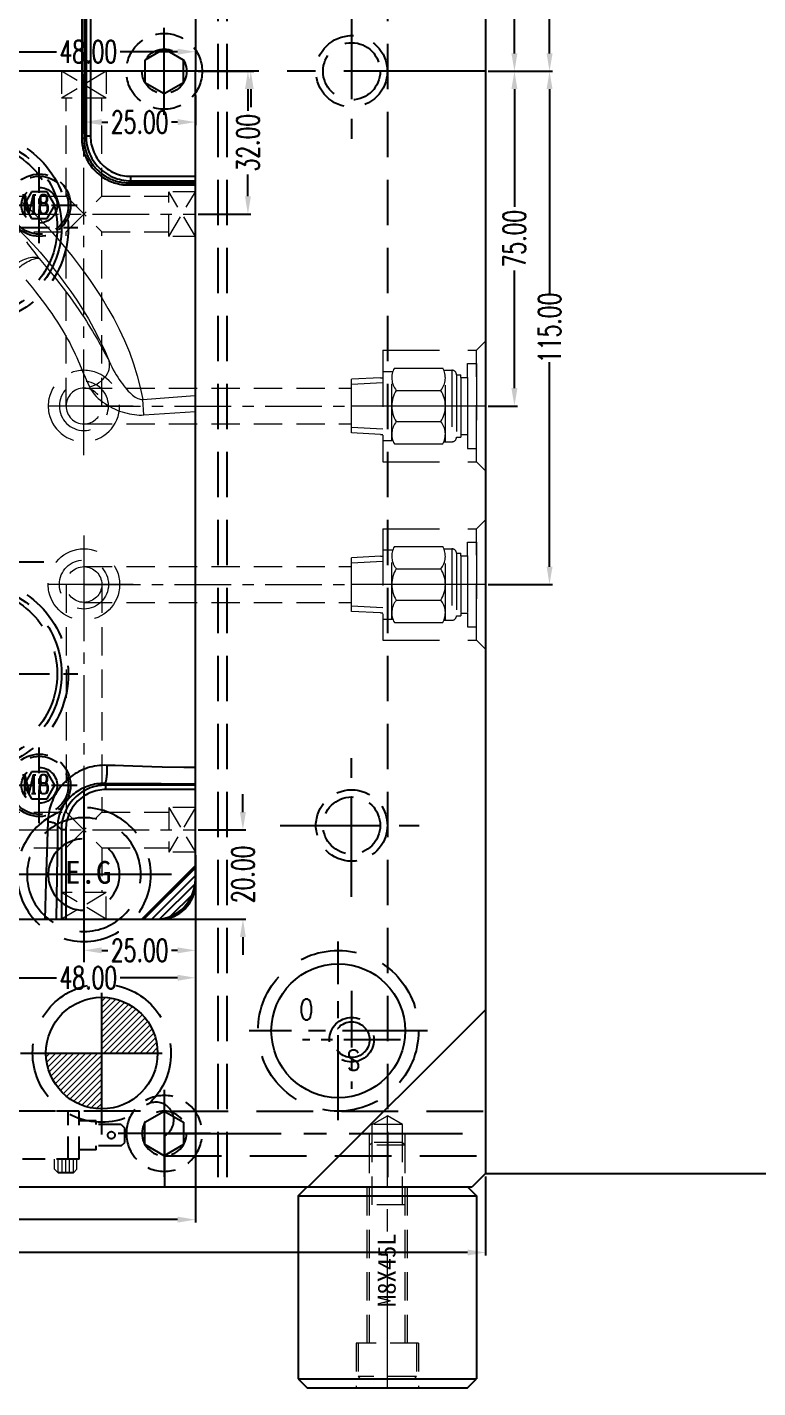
# Model space of a CAD drawing. Header units: inches. Extents: x 143011 to 144494, y -46023 to -44974.
# Drawn here: x 143832.9 to 143996.6, y -45571.4 to -45266.5 of the extents above; entities that cross this region are included whole.
import ezdxf

# ---------------------------------------------------------------- set-up
doc = ezdxf.new("R2010")
doc.units = ezdxf.units.IN
doc.header["$LTSCALE"] = 2
doc.header["$MEASUREMENT"] = 0
doc.header["$PDMODE"] = 3
doc.header["$PDSIZE"] = 0.3125
for name, pattern in [('ACAD_ISO02W100', [15, 12, -3]), ('CENTER', [50.8, 31.75, -6.35, 6.35, -6.35]), ('CENTER2', [1.125, 0.75, -0.125, 0.125, -0.125]), ('HIDDEN', [9.525, 6.35, -3.175]), ('HIDDEN2', [4.7625, 3.175, -1.5875])]:
    doc.linetypes.add(name, pattern=pattern)
doc.layers.get('0').update_dxf_attribs({"linetype": 'CONTINUOUS'})
doc.layers.get('Defpoints').update_dxf_attribs({"linetype": 'CONTINUOUS'})
for name, color, linetype in [('5', 5, 'CONTINUOUS'), ('CAV-COR', 1, 'CONTINUOUS'), ('cen', 1, 'CENTER'), ('DEFAULT_1', 7, 'CENTER'), ('GE', 214, 'CONTINUOUS'), ('hidden', 4, 'HIDDEN'), ('Layer9', 73, 'CONTINUOUS'), ('m', 144, 'HIDDEN2'), ('SCREW', 52, 'HIDDEN'), ('SP', 3, 'CONTINUOUS'), ('WT', 4, 'CONTINUOUS'), ('文字', 1, 'CONTINUOUS')]:
    doc.layers.add(name, color=color, linetype=linetype)
for name, color, linetype, lineweight in [('dim', 3, 'CONTINUOUS', 15), ('HA', 4, 'CONTINUOUS', 15), ('MBOM-ASSIS-LAYER', 71, 'CONTINUOUS', 9), ('PRODUCT', 1, 'CONTINUOUS', 15), ('WR', 122, 'HIDDEN', 18), ('枕位', 75, 'CONTINUOUS', 15), ('螺絲', 42, 'ACAD_ISO02W100', 15)]:
    doc.layers.add(name, color=color, linetype=linetype, lineweight=lineweight)
doc.styles.add('ROMANC', font='romanc', dxfattribs={"width": 0.6, "height": 1})
doc.styles.add('ROMANS', font='ROMANS.shx', dxfattribs={"height": 5, "bigfont": 'chineset.shx'})
doc.styles.get("Standard").update_dxf_attribs({"font": 'txt.shx', "width": 0.67})
doc.styles.add('style1', font='mingliu.ttc', dxfattribs={"width": 0.75})
doc.dimstyles.new('2.00', dxfattribs={"dimtxt": 5, "dimasz": 4, "dimexe": 0.666, "dimexo": 0.626, "dimgap": 1, "dimtad": 0, "dimzin": 0, "dimdsep": 46, "dimtxsty": 'Standard', "dimcen": 0.09, "dimclrd": 3, "dimclre": 3, "dimclrt": 7, "dimazin": 0, "dimtfac": 1, "dimtofl": 0, "dimtmove": 0, "dimatfit": 0, "dimfxl": 0, "dimtolj": 1, "dimtzin": 0, "dimarcsym": 0})

# ---------------------------------------------------------------- blocks, each defined once
blk = doc.blocks.new('*D34399')
at = {"layer": 'Defpoints', "color": 0}
for p in [(143635.58, -45523.42), (143935.58, -45523.42), (143635.58, -45541.1)]:
    blk.add_point(p, dxfattribs=at)
at = {"layer": 'dim', "color": 3, "linetype": 'ByBlock', "lineweight": -2}
for p, q in [((143635.58, -45524.04), (143635.58, -45541.77)), ((143935.58, -45524.04), (143935.58, -45541.77)), ((143639.58, -45541.1), (143777.32, -45541.1)), ((143931.58, -45541.1), (143793.83, -45541.1))]:
    blk.add_line(p, q, dxfattribs=at)
at = {"layer": 'dim', "color": 3, "linetype": 'ByBlock'}
for points in [[(143639.58, -45540.44), (143639.58, -45541.77), (143635.58, -45541.1)], [(143931.58, -45541.77), (143931.58, -45540.44), (143935.58, -45541.1)]]:
    blk.add_solid(points, dxfattribs=at)
at = {"layer": 'dim', "color": 7, "linetype": 'ByBlock', "insert": (143785.58, -45541.1), "char_height": 5, "attachment_point": 5}
blk.add_mtext('\\A1;300.00', dxfattribs=at)
blk = doc.blocks.new('10')
at = {"layer": 'cen', "ltscale": 0.6}
for p, q in [((0, 9.76), (0, -9.76)), ((-10.35, 0), (10.35, 0))]:
    blk.add_line(p, q, dxfattribs=at)
at = {"layer": 'm'}
blk.add_lwpolyline([(0, 5), (-4.33, 2.5), (-4.33, -2.5), (0, -5), (4.33, -2.5), (4.33, 2.5)], close=True, dxfattribs=at)
for radius in [8.5, 5]:
    blk.add_circle((0, 0), radius, dxfattribs=at)
blk = doc.blocks.new('*D34460')
at = {"layer": 'Defpoints', "color": 0}
for p in [(143870.58, -45452.13), (143700.58, -45457.42), (143870.58, -45533.74)]:
    blk.add_point(p, dxfattribs=at)
at = {"layer": 'dim', "color": 3, "linetype": 'ByBlock', "lineweight": -2}
for p, q in [((143870.58, -45452.76), (143870.58, -45534.4)), ((143700.58, -45458.04), (143700.58, -45534.4)), ((143704.58, -45533.74), (143777.6, -45533.74)), ((143866.58, -45533.74), (143793.56, -45533.74))]:
    blk.add_line(p, q, dxfattribs=at)
at = {"layer": 'dim', "color": 3, "linetype": 'ByBlock'}
for points in [[(143704.58, -45533.07), (143704.58, -45534.4), (143700.58, -45533.74)], [(143866.58, -45534.4), (143866.58, -45533.07), (143870.58, -45533.74)]]:
    blk.add_solid(points, dxfattribs=at)
at = {"layer": 'dim', "color": 7, "linetype": 'ByBlock', "insert": (143785.58, -45533.74), "char_height": 5, "attachment_point": 5}
blk.add_mtext('\\A1;170.00', dxfattribs=at)
blk = doc.blocks.new('EG-16')
at = {"linetype": 'CENTER'}
for p, q in [((0, -19.62), (0, 19.62)), ((19.62, 0), (-19.62, 0))]:
    blk.add_line(p, q, dxfattribs=at)
at = {"linetype": 'HIDDEN'}
for radius in [15, 12.75, 8]:
    blk.add_circle((0, 0), radius, dxfattribs=at)
blk = doc.blocks.new('20090521.154736')
at = {"layer": 'GE', "extrusion": (0, 0, -1), "zscale": -1, "rotation": 180}
blk.add_blockref('EG-16', (0, 0), dxfattribs=at)
at = {"layer": '文字', "insert": (-4.24, 3.05), "char_height": 5.1, "width": 28.2246, "attachment_point": 1, "style": 'ROMANS'}
blk.add_mtext('{\\f標楷體|b0|i0|c136|p65;E.G}', dxfattribs=at)
blk = doc.blocks.new('20160804.135220')
at = {"layer": 'SCREW', "linetype": 'CENTER2', "ltscale": 5}
for p, q in [((0, -8.5), (0, 8.5)), ((-8.5, 0), (8.5, 0))]:
    blk.add_line(p, q, dxfattribs=at)
at = {"layer": 'SCREW'}
blk.add_lwpolyline([(-1.73, 3), (-3.46, 0), (-1.73, -3), (1.73, -3), (3.46, 0), (1.73, 3)], close=True, dxfattribs=at)
at = {"layer": 'SCREW', "ltscale": 0.5}
for radius in [7, 6.5, 4]:
    blk.add_circle((0, 0), radius, dxfattribs=at)
at = {"layer": 'dim', "style": 'ROMANC', "width": 0.8}
blk.add_text('M8', height=4.186, dxfattribs=at).set_placement((-4.07, -1.86))
blk = doc.blocks.new('20130215.190426')
at = {"layer": 'SP'}
for p, q in [((-20, -2), (-18, 0)), ((-18, 0), (18, 0)), ((18, 0), (20, -2)), ((-20, -2), (20, -2)), ((-20, -2), (-20, -43)), ((20, -2), (20, -43)), ((-20, -43), (20, -43)), ((-20, -43), (-18, -45)), ((-18, -45), (18, -45)), ((18, -45), (20, -43))]:
    blk.add_line(p, q, dxfattribs=at)
at = {"layer": '螺絲', "linetype": 'HIDDEN', "ltscale": 0.5}
for p, q in [((-3.37, 14), (0, 15.95)), ((3.38, 14), (0, 15.95)), ((-3.37, 10), (-3.37, 14)), ((3.38, 14), (-3.37, 14)), ((3.38, 10), (3.38, 14)), ((4, 12), (-4, 12)), ((-4, 9.38), (-4, 12)), ((-3.37, 10), (-4, 9.38)), ((-4, -35), (-4, 9.38)), ((4, 9.38), (-4, 9.38)), ((-3.37, -4), (-3.37, 10)), ((3.38, 10), (-3.37, 10)), ((3.38, -4), (3.38, 10)), ((3.38, 10), (4, 9.38)), ((4, 9.38), (4, 12)), ((4, -35), (4, 9.38)), ((-4.5, -35), (-4.5, 0)), ((4.5, -35), (4.5, 0)), ((4, -4), (-4, -4)), ((-7, -35), (-7, -45)), ((7, -35), (-7, -35)), ((-6.5, -35), (-6.5, -42.5)), ((6.5, -35), (6.5, -42.5)), ((7, -35), (7, -45)), ((6.5, -42.5), (-6.5, -42.5)), ((-6.5, -42.5), (-6, -43)), ((6.5, -42.5), (6, -43)), ((6, -43), (-6, -43))]:
    blk.add_line(p, q, dxfattribs=at)
at = {"layer": '螺絲', "linetype": 'CENTER2', "ltscale": 20}
blk.add_line((0, -45), (0, 16), dxfattribs=at)
at = {"layer": '文字', "style": 'style1'}
blk.add_text('M8X45L', height=4.035, rotation=90, dxfattribs=at).set_placement((1.87, -26.88))
blk = doc.blocks.new('20160804.141653')
at = {"color": 1, "linetype": 'HIDDEN', "ltscale": 0.4}
for p, q in [((33, 17), (5, 17)), ((5, 6.2), (5, 17)), ((7.5, 6.2), (7.5, 17)), ((30.5, 6.2), (30.5, 17)), ((33, 6.2), (33, 17)), ((8, 9.7), (8, 14)), ((10.7, 14), (8, 14)), ((10.7, 9.7), (10.7, 14)), ((36.8, 14.85), (33, 14.85)), ((36.8, 14), (36.8, 14.85)), ((42.4, 14), (36.8, 14)), ((42.4, 14), (43.2, 13.2)), ((43.2, 10), (43.2, 13.2)), ((10.7, 9.7), (8, 9.7)), ((36.8, 8.35), (36.8, 9.2)), ((42.4, 9.2), (36.8, 9.2)), ((42.4, 9.2), (43.2, 10)), ((33, 6.2), (5, 6.2)), ((36.8, 8.35), (33, 8.35))]:
    blk.add_line(p, q, dxfattribs=at)
at = {"color": 60, "linetype": 'HIDDEN'}
for p, q in [((46.73, 17), (5, 17)), ((53.66, 17), (124.06, 17)), ((0, 0), (0, 11.54)), ((52.2, 0), (52.2, 11.54)), ((52.2, 7), (124.06, 7)), ((0, 0), (52.2, 0))]:
    blk.add_line(p, q, dxfattribs=at)
at = {"color": 60, "linetype": 'CENTER', "ltscale": 0.4}
blk.add_line((52.84, 12), (124.06, 12), dxfattribs=at)
at = {"color": 2, "linetype": 'Continuous'}
for p, q in [((9.7, 3.2), (6.3, 3.2)), ((31.7, 3.2), (28.3, 3.2))]:
    blk.add_line(p, q, dxfattribs=at)
at = {"color": 1, "linetype": 'HIDDEN', "ltscale": 0.4}
blk.add_circle((40.2, 11.6), 0.8, dxfattribs=at)
at = {"color": 60, "linetype": 'HIDDEN'}
for centre, start, end in [((2, 15), 30, 240), ((50.2, 15), 300, 150)]:
    blk.add_arc(centre, 4, start, end, dxfattribs=at)
at = {"layer": 'MBOM-ASSIS-LAYER', "color": 2, "linetype": 'Continuous'}
for p, q in [((5.5, 4), (5.5, 6.2)), ((6.3, 3.2), (6.3, 6.2)), ((7.11, 3.2), (7.11, 6.2)), ((8, 3.2), (8, 6.2)), ((8.82, 3.2), (8.82, 6.2)), ((9.7, 3.2), (9.7, 6.2)), ((10.5, 4), (10.5, 6.2)), ((27.5, 4), (27.5, 6.2)), ((28.3, 3.2), (28.3, 6.2)), ((29.22, 3.2), (29.22, 6.2)), ((30, 3.2), (30, 6.2)), ((30.81, 3.2), (30.81, 6.2)), ((31.7, 3.2), (31.7, 6.2)), ((32.5, 4), (32.5, 6.2)), ((5.5, 4), (6.3, 3.2)), ((10.5, 4), (9.7, 3.2)), ((27.5, 4), (28.3, 3.2)), ((32.5, 4), (31.7, 3.2))]:
    blk.add_line(p, q, dxfattribs=at)
at = {"layer": 'SP', "color": 2, "linetype": 'HIDDEN'}
blk.add_circle((9.35, 12), 4, dxfattribs=at)
blk = doc.blocks.new('20151030.171830')
at = {"color": 8, "linetype": 'HIDDEN'}
blk.add_circle((0, 0), 21.5, dxfattribs=at)
at = {"layer": 'SP', "linetype": 'CENTER', "ltscale": 0.25}
for p, q in [((0, -24), (0, 24)), ((-24, 0), (24, 0))]:
    blk.add_line(p, q, dxfattribs=at)
at = {"layer": 'SP', "linetype": 'HIDDEN'}
for radius in [20, 19]:
    blk.add_circle((0, 0), radius, dxfattribs=at)
at = {"layer": 'dim', "insert": (-5.29, -6.05), "char_height": 4.063, "attachment_point": 5}
blk.add_mtext('Ø40', dxfattribs=at)
at = {"layer": 'SP'}
for s, p in [('S', (-6.08, 3.36)), ('P', (4.33, -7.12))]:
    blk.add_text(s, height=4.58, dxfattribs=at).set_placement(p)
blk = doc.blocks.new('*D37740')
at = {"layer": 'Defpoints', "color": 0}
for p in [(143935.58, -45276.42), (143935.58, -45351.42), (143942.06, -45351.42)]:
    blk.add_point(p, dxfattribs=at)
at = {"layer": 'dim', "color": 3, "linetype": 'ByBlock', "lineweight": -2}
for p, q in [((143936.2, -45276.42), (143942.73, -45276.42)), ((143942.06, -45280.42), (143942.06, -45306.78)), ((143942.06, -45347.42), (143942.06, -45321.06)), ((143936.2, -45351.42), (143942.73, -45351.42))]:
    blk.add_line(p, q, dxfattribs=at)
at = {"layer": 'dim', "color": 3, "linetype": 'ByBlock'}
for points in [[(143942.73, -45280.42), (143941.39, -45280.42), (143942.06, -45276.42)], [(143941.39, -45347.42), (143942.73, -45347.42), (143942.06, -45351.42)]]:
    blk.add_solid(points, dxfattribs=at)
at = {"layer": 'dim', "color": 7, "linetype": 'ByBlock', "insert": (143942.06, -45313.92), "char_height": 5, "attachment_point": 5, "rotation": 90}
blk.add_mtext('\\A1;75.00', dxfattribs=at)
blk = doc.blocks.new('*D37741')
at = {"layer": 'Defpoints', "color": 0}
for p in [(143935.58, -45276.42), (143935.58, -45391.42), (143949.93, -45391.42)]:
    blk.add_point(p, dxfattribs=at)
at = {"layer": 'dim', "color": 3, "linetype": 'ByBlock', "lineweight": -2}
for p, q in [((143936.2, -45276.42), (143950.6, -45276.42)), ((143949.93, -45280.42), (143949.93, -45326.22)), ((143949.93, -45387.42), (143949.93, -45341.62)), ((143936.2, -45391.42), (143950.6, -45391.42))]:
    blk.add_line(p, q, dxfattribs=at)
at = {"layer": 'dim', "color": 3, "linetype": 'ByBlock'}
for points in [[(143950.6, -45280.42), (143949.27, -45280.42), (143949.93, -45276.42)], [(143949.27, -45387.42), (143950.6, -45387.42), (143949.93, -45391.42)]]:
    blk.add_solid(points, dxfattribs=at)
at = {"layer": 'dim', "color": 7, "linetype": 'ByBlock', "insert": (143949.93, -45333.92), "char_height": 5, "attachment_point": 5, "rotation": 90}
blk.add_mtext('\\A1;115.00', dxfattribs=at)
blk = doc.blocks.new('*D37742')
at = {"layer": 'Defpoints', "color": 0}
for p in [(143935.58, -45201.42), (143942.06, -45201.42), (143935.58, -45276.42)]:
    blk.add_point(p, dxfattribs=at)
at = {"layer": 'dim', "color": 3, "linetype": 'ByBlock', "lineweight": -2}
for p, q in [((143936.2, -45201.42), (143942.73, -45201.42)), ((143942.06, -45205.42), (143942.06, -45231.78)), ((143942.06, -45272.42), (143942.06, -45246.06)), ((143936.2, -45276.42), (143942.73, -45276.42))]:
    blk.add_line(p, q, dxfattribs=at)
at = {"layer": 'dim', "color": 3, "linetype": 'ByBlock'}
for points in [[(143942.73, -45205.42), (143941.39, -45205.42), (143942.06, -45201.42)], [(143941.39, -45272.42), (143942.73, -45272.42), (143942.06, -45276.42)]]:
    blk.add_solid(points, dxfattribs=at)
at = {"layer": 'dim', "color": 7, "linetype": 'ByBlock', "insert": (143942.06, -45238.92), "char_height": 5, "attachment_point": 5, "rotation": 90}
blk.add_mtext('\\A1;75.00', dxfattribs=at)
blk = doc.blocks.new('*D37743')
at = {"layer": 'Defpoints', "color": 0}
for p in [(143935.58, -45161.42), (143949.93, -45161.42), (143935.58, -45276.42)]:
    blk.add_point(p, dxfattribs=at)
at = {"layer": 'dim', "color": 3, "linetype": 'ByBlock', "lineweight": -2}
for p, q in [((143936.2, -45161.42), (143950.6, -45161.42)), ((143949.93, -45165.42), (143949.93, -45211.22)), ((143949.93, -45272.42), (143949.93, -45226.62)), ((143936.2, -45276.42), (143950.6, -45276.42))]:
    blk.add_line(p, q, dxfattribs=at)
at = {"layer": 'dim', "color": 3, "linetype": 'ByBlock'}
for points in [[(143950.6, -45165.42), (143949.27, -45165.42), (143949.93, -45161.42)], [(143949.27, -45272.42), (143950.6, -45272.42), (143949.93, -45276.42)]]:
    blk.add_solid(points, dxfattribs=at)
at = {"layer": 'dim', "color": 7, "linetype": 'ByBlock', "insert": (143949.93, -45218.92), "char_height": 5, "attachment_point": 5, "rotation": 90}
blk.add_mtext('\\A1;115.00', dxfattribs=at)
blk = doc.blocks.new('*D37775')
at = {"layer": 'Defpoints', "color": 0}
for p in [(143870.58, -45261.42), (143882.97, -45261.42), (143870.58, -45276.42)]:
    blk.add_point(p, dxfattribs=at)
at = {"layer": 'dim', "color": 3, "linetype": 'ByBlock', "lineweight": -2}
for p, q in [((143882.97, -45257.42), (143882.97, -45253.42)), ((143871.2, -45261.42), (143883.63, -45261.42)), ((143871.2, -45276.42), (143883.63, -45276.42)), ((143882.97, -45280.42), (143882.97, -45284.42))]:
    blk.add_line(p, q, dxfattribs=at)
at = {"layer": 'dim', "color": 3, "linetype": 'ByBlock'}
for points in [[(143882.3, -45257.42), (143883.63, -45257.42), (143882.97, -45261.42)], [(143883.63, -45280.42), (143882.3, -45280.42), (143882.97, -45276.42)]]:
    blk.add_solid(points, dxfattribs=at)
at = {"layer": 'dim', "color": 7, "linetype": 'ByBlock', "insert": (143882.97, -45246.84), "char_height": 5, "attachment_point": 5, "rotation": 90}
blk.add_mtext('\\A1;15.00', dxfattribs=at)
blk = doc.blocks.new('*D37776')
at = {"layer": 'Defpoints', "color": 0}
for p in [(143870.58, -45271.6), (143822.58, -45272.03), (143822.58, -45272.43)]:
    blk.add_point(p, dxfattribs=at)
at = {"layer": 'dim', "color": 3, "linetype": 'ByBlock', "lineweight": -2}
for p, q in [((143822.58, -45271.81), (143822.58, -45271.36)), ((143826.58, -45272.03), (143839.43, -45272.03)), ((143866.58, -45272.03), (143853.72, -45272.03)), ((143870.58, -45272.22), (143870.58, -45272.69))]:
    blk.add_line(p, q, dxfattribs=at)
at = {"layer": 'dim', "color": 3, "linetype": 'ByBlock'}
for points in [[(143826.58, -45271.36), (143826.58, -45272.69), (143822.58, -45272.03)], [(143866.58, -45272.69), (143866.58, -45271.36), (143870.58, -45272.03)]]:
    blk.add_solid(points, dxfattribs=at)
at = {"layer": 'dim', "color": 7, "linetype": 'ByBlock', "insert": (143846.58, -45272.03), "char_height": 5, "attachment_point": 5}
blk.add_mtext('\\A1;48.00', dxfattribs=at)
blk = doc.blocks.new('*D37783')
at = {"layer": 'Defpoints', "color": 0}
for p in [(143870.58, -45446.42), (143881.21, -45446.42), (143858.58, -45466.42)]:
    blk.add_point(p, dxfattribs=at)
at = {"layer": 'dim', "color": 3, "linetype": 'ByBlock', "lineweight": -2}
for p, q in [((143881.21, -45442.42), (143881.21, -45438.42)), ((143871.2, -45446.42), (143881.87, -45446.42)), ((143859.2, -45466.42), (143881.87, -45466.42)), ((143881.21, -45470.42), (143881.21, -45474.42))]:
    blk.add_line(p, q, dxfattribs=at)
at = {"layer": 'dim', "color": 3, "linetype": 'ByBlock'}
for points in [[(143880.54, -45442.42), (143881.87, -45442.42), (143881.21, -45446.42)], [(143881.87, -45470.42), (143880.54, -45470.42), (143881.21, -45466.42)]]:
    blk.add_solid(points, dxfattribs=at)
at = {"layer": 'dim', "color": 7, "linetype": 'ByBlock', "insert": (143881.21, -45456.37), "char_height": 5, "attachment_point": 5, "rotation": 90}
blk.add_mtext('\\A1;20.00', dxfattribs=at)
blk = doc.blocks.new('*D37784')
at = {"layer": 'Defpoints', "color": 0}
for p in [(143870.58, -45451.42), (143845.58, -45466.42), (143845.58, -45473.4)]:
    blk.add_point(p, dxfattribs=at)
at = {"layer": 'dim', "color": 3, "linetype": 'ByBlock', "lineweight": -2}
for p, q in [((143870.58, -45452.04), (143870.58, -45474.07)), ((143845.58, -45467.04), (143845.58, -45474.07)), ((143849.58, -45473.4), (143850.93, -45473.4)), ((143866.58, -45473.4), (143865.22, -45473.4))]:
    blk.add_line(p, q, dxfattribs=at)
at = {"layer": 'dim', "color": 3, "linetype": 'ByBlock'}
for points in [[(143849.58, -45472.73), (143849.58, -45474.07), (143845.58, -45473.4)], [(143866.58, -45474.07), (143866.58, -45472.73), (143870.58, -45473.4)]]:
    blk.add_solid(points, dxfattribs=at)
at = {"layer": 'dim', "color": 7, "linetype": 'ByBlock', "insert": (143858.08, -45473.4), "char_height": 5, "attachment_point": 5}
blk.add_mtext('\\A1;25.00', dxfattribs=at)
blk = doc.blocks.new('*D37785')
at = {"layer": 'Defpoints', "color": 0}
for p in [(143870.58, -45276.42), (143870.58, -45308.42), (143882.33, -45308.42)]:
    blk.add_point(p, dxfattribs=at)
at = {"layer": 'dim', "color": 3, "linetype": 'ByBlock', "lineweight": -2}
for p, q in [((143871.2, -45276.42), (143883, -45276.42)), ((143882.33, -45280.42), (143882.33, -45285.28)), ((143882.33, -45304.42), (143882.33, -45299.56)), ((143871.2, -45308.42), (143883, -45308.42))]:
    blk.add_line(p, q, dxfattribs=at)
at = {"layer": 'dim', "color": 3, "linetype": 'ByBlock'}
for points in [[(143883, -45280.42), (143881.67, -45280.42), (143882.33, -45276.42)], [(143881.67, -45304.42), (143883, -45304.42), (143882.33, -45308.42)]]:
    blk.add_solid(points, dxfattribs=at)
at = {"layer": 'dim', "color": 7, "linetype": 'ByBlock', "insert": (143882.33, -45292.42), "char_height": 5, "attachment_point": 5, "rotation": 90}
blk.add_mtext('\\A1;32.00', dxfattribs=at)
blk = doc.blocks.new('*D37786')
at = {"layer": 'Defpoints', "color": 0}
for p in [(143845.58, -45276.42), (143870.58, -45281.24), (143845.58, -45287.8)]:
    blk.add_point(p, dxfattribs=at)
at = {"layer": 'dim', "color": 3, "linetype": 'ByBlock', "lineweight": -2}
for p, q in [((143845.58, -45277.04), (143845.58, -45288.47)), ((143870.58, -45281.87), (143870.58, -45288.47)), ((143849.58, -45287.8), (143850.93, -45287.8)), ((143866.58, -45287.8), (143865.22, -45287.8))]:
    blk.add_line(p, q, dxfattribs=at)
at = {"layer": 'dim', "color": 3, "linetype": 'ByBlock'}
for points in [[(143849.58, -45287.13), (143849.58, -45288.47), (143845.58, -45287.8)], [(143866.58, -45288.47), (143866.58, -45287.13), (143870.58, -45287.8)]]:
    blk.add_solid(points, dxfattribs=at)
at = {"layer": 'dim', "color": 7, "linetype": 'ByBlock', "insert": (143858.08, -45287.8), "char_height": 5, "attachment_point": 5}
blk.add_mtext('\\A1;25.00', dxfattribs=at)
blk = doc.blocks.new('*D37792')
at = {"layer": 'Defpoints', "color": 0}
for p in [(143870.58, -45454.42), (143822.58, -45466.42), (143822.58, -45479.54)]:
    blk.add_point(p, dxfattribs=at)
at = {"layer": 'dim', "color": 3, "linetype": 'ByBlock', "lineweight": -2}
for p, q in [((143870.58, -45455.04), (143870.58, -45480.21)), ((143822.58, -45467.04), (143822.58, -45480.21)), ((143826.58, -45479.54), (143839.43, -45479.54)), ((143866.58, -45479.54), (143853.72, -45479.54))]:
    blk.add_line(p, q, dxfattribs=at)
at = {"layer": 'dim', "color": 3, "linetype": 'ByBlock'}
for points in [[(143826.58, -45478.87), (143826.58, -45480.21), (143822.58, -45479.54)], [(143866.58, -45480.21), (143866.58, -45478.87), (143870.58, -45479.54)]]:
    blk.add_solid(points, dxfattribs=at)
at = {"layer": 'dim', "color": 7, "linetype": 'ByBlock', "insert": (143846.58, -45479.54), "char_height": 5, "attachment_point": 5}
blk.add_mtext('\\A1;48.00', dxfattribs=at)
blk = doc.blocks.new('20160525.184840')
at = {"layer": 'WR', "linetype": 'CENTER', "ltscale": 0.3}
for p, q in [((0, -11), (0, 11)), ((11, 0), (-11, 0))]:
    blk.add_line(p, q, dxfattribs=at)
at = {"layer": 'WR', "linetype": 'HIDDEN', "ltscale": 0.8}
for radius in [8, 5.5, 4]:
    blk.add_circle((0, 0), radius, dxfattribs=at)
blk = doc.blocks.new('20150129.111502')
at = {"layer": '5', "color": 122, "linetype": 'HIDDEN', "lineweight": 0}
for p, q in [((0, 14.5), (0, -14.5)), ((2, 12.5), (0, 14.5)), ((2, 12.5), (2, -12.5)), ((23, 12.5), (2, 12.5)), ((23, -12.5), (23, 12.5)), ((2, -9.5), (2, 9.5)), ((4.01, 9.5), (2, 9.5)), ((4.01, 6.4), (4.01, 9.5)), ((4.01, -6.4), (4.01, 6.4)), ((5.51, 6.4), (4.01, 6.4)), ((5.51, 6.4), (5.51, 7)), ((6.51, 7), (5.51, 7)), ((5.51, 6.4), (5.51, 7)), ((5.51, -6.4), (5.51, 6.4)), ((6.51, -7), (6.51, 7)), ((7.51, -8), (7.51, 8)), ((9.33, 8), (7.51, 8)), ((9, 8), (9, -8)), ((20.43, 8.5), (9.57, 8.5)), ((23, 7.75), (20.77, 7.75)), ((21, 7.75), (21, -7.75)), ((23.56, 6.35), (23, 6.35)), ((23.56, 6.35), (30, 6.01)), ((20.01, 3.5), (9.99, 3.5)), ((23, 5.19), (30, 4.82)), ((30, 6.01), (30, -6.01)), ((20.01, -3.5), (9.99, -3.5)), ((23, -5.19), (30, -4.82)), ((23.56, -6.35), (30, -6.01)), ((5.51, -6.4), (4.01, -6.4)), ((4.01, -6.4), (4.01, -9.5)), ((5.51, -6.4), (5.51, -7)), ((5.51, -6.4), (5.51, -7)), ((6.51, -7), (5.51, -7)), ((9.33, -8), (7.51, -8)), ((20.43, -8.5), (9.57, -8.5)), ((23, -7.75), (20.77, -7.75)), ((23.56, -6.35), (23, -6.35)), ((4.01, -9.5), (2, -9.5)), ((2, -12.5), (0, -14.5)), ((23, -12.5), (2, -12.5))]:
    blk.add_line(p, q, dxfattribs=at)
at = {"layer": '5', "color": 122, "linetype": 'CENTER', "lineweight": 0, "ltscale": 0.5}
blk.add_line((0, 0), (30, 0), dxfattribs=at)
at = {"layer": '5', "color": 122, "linetype": 'HIDDEN', "lineweight": 0}
for centre, radius, start, end in [((7.51, 7), 1, 90, 180), ((13.47, 6.32), 4.47, 150.752, 219.0183), ((16.53, 6.32), 4.47, 320.9817, 29.248), ((15.66, 0), 6.66, 148.3016, 211.6984), ((14.34, 0), 6.66, 328.3016, 31.6984), ((13.47, -6.32), 4.47, 140.9817, 209.248), ((16.53, -6.32), 4.47, 330.752, 39.0183), ((7.51, -7), 1, 180, 270)]:
    blk.add_arc(centre, radius, start, end, dxfattribs=at)

msp = doc.modelspace()

# ---------------------------------------------------------------- hatches: boundary and pattern name
at = {"layer": 'CAV-COR'}
h = msp.add_hatch(dxfattribs=at)
h.set_pattern_fill('ANSI31', color=256, scale=10, angle=360, style=0)
h.set_pattern_definition([(45, (80951.845, -41833.0865), (-0.883883476, 0.883883476), [])])
h.paths.add_polyline_path([(143870.577, -45457.419, -0.4142136), (143861.577, -45466.419), (143858.577, -45466.419), (143870.577, -45454.419)])
at = {"layer": 'HA'}
h = msp.add_hatch(dxfattribs=at)
h.set_pattern_fill('ANSI31', color=256, scale=0.3, style=0)
h.set_pattern_definition([(45, (144063.3183, -44928.8922), (-0.6735192, 0.6735192), [])])
h.paths.add_polyline_path([(143721.577, -45496.419), (143709.077, -45496.419, 0.4142136), (143721.577, -45508.919)])
h.paths.add_polyline_path([(143721.577, -45483.919), (143721.577, -45496.419), (143734.077, -45496.419, 0.4142136)])
h.paths.add_polyline_path([(143849.577, -45496.419), (143837.077, -45496.419, 0.4142136), (143849.577, -45508.919)])
h.paths.add_polyline_path([(143849.577, -45483.919), (143849.577, -45496.419), (143862.077, -45496.419, 0.4142136)])

# ---------------------------------------------------------------- linework, layer by layer
at = {"color": 8, "linetype": 'HIDDEN', "ltscale": 0.8}
for p, q in [((143875.577, -45026.419), (143875.577, -45526.419)), ((143877.577, -45026.419), (143877.577, -45526.419)), ((143913.577, -45026.419), (143913.577, -45526.419))]:
    msp.add_line(p, q, dxfattribs=at)
for p, q in [((143935.577, -45029.419), (143935.577, -45523.419)), ((143935.577, -45486.703), (143895.861, -45526.419)), ((143935.577, -45523.419), (143932.577, -45526.419)), ((143638.577, -45526.419), (143932.577, -45526.419))]:
    msp.add_line(p, q)
at = {"color": 8, "linetype": 'CENTER', "ltscale": 0.35}
for p, q in [((143905.577, -45260.419), (143905.577, -45292.419)), ((143905.577, -45461.419), (143905.577, -45429.419)), ((143889.577, -45445.419), (143921.577, -45445.419))]:
    msp.add_line(p, q, dxfattribs=at)
at = {"linetype": 'CENTER', "ltscale": 0.5}
msp.add_line((143935.577, -45276.419), (143635.577, -45276.419), dxfattribs=at)
at = {"color": 8, "linetype": 'CENTER', "ltscale": 0.2}
for p, q in [((143905.577, -45482.436), (143905.577, -45504.402)), ((143916.559, -45493.419), (143894.594, -45493.419))]:
    msp.add_line(p, q, dxfattribs=at)
at = {"color": 8, "linetype": 'HIDDEN', "ltscale": 0.75}
for radius in [8, 6.4]:
    msp.add_circle((143905.577, -45276.419), radius, dxfattribs=at)
at = {"color": 8, "linetype": 'HIDDEN', "ltscale": 0.6}
for radius in [8, 6.4]:
    msp.add_circle((143905.577, -45445.419), radius, dxfattribs=at)
for centre, radius in [((143902.577, -45491.419), 15), ((143849.577, -45496.419), 12.5)]:
    msp.add_circle(centre, radius)
at = {"color": 8, "linetype": 'HIDDEN', "ltscale": 0.8}
for radius in [5, 4]:
    msp.add_circle((143905.577, -45493.419), radius, dxfattribs=at)
at = {"layer": 'CAV-COR', "linetype": 'ByBlock'}
for p, q in [((143870.577, -45094.419), (143870.577, -45276.419)), ((143845.102, -45261.43), (143845.102, -45276.419)), ((143845.601, -45261.43), (143845.601, -45276.419)), ((143846.051, -45261.88), (143846.051, -45276.419)), ((143847.05, -45261.88), (143847.05, -45276.419)), ((143870.577, -45276.419), (143700.577, -45276.419)), ((143845.102, -45276.419), (143845.102, -45291.408)), ((143845.601, -45276.419), (143845.601, -45291.408)), ((143846.051, -45276.419), (143846.051, -45290.958)), ((143847.05, -45276.419), (143847.05, -45290.958)), ((143870.577, -45458.419), (143870.577, -45276.419)), ((143845.102, -45291.408), (143845.601, -45291.408)), ((143846.051, -45290.958), (143845.601, -45291.408)), ((143847.05, -45290.958), (143846.051, -45290.958)), ((143856.037, -45300.945), (143855.588, -45301.394)), ((143855.588, -45301.893), (143855.588, -45301.394)), ((143855.588, -45301.394), (143870.577, -45301.394)), ((143855.588, -45301.893), (143870.577, -45301.893)), ((143856.037, -45299.946), (143856.037, -45300.945)), ((143856.037, -45299.946), (143870.577, -45299.946)), ((143856.037, -45300.945), (143870.577, -45300.945)), ((143870.577, -45432.447), (143867.976, -45432.397)), ((143856.132, -45436.055), (143850.145, -45436.001)), ((143850.513, -45436.369), (143850.145, -45436.001)), ((143870.577, -45436.369), (143850.513, -45436.369)), ((143850.513, -45437.368), (143850.513, -45436.369)), ((143862.921, -45436.101), (143856.132, -45436.055)), ((143870.577, -45436.142), (143862.921, -45436.101)), ((143870.577, -45437.368), (143850.513, -45437.368)), ((143837.494, -45444.501), (143837.022, -45458.165)), ((143839.675, -45445.504), (143839.618, -45448.541)), ((143840.527, -45446.356), (143839.675, -45445.504)), ((143839.618, -45448.541), (143839.486, -45456.761)), ((143841.526, -45446.356), (143840.527, -45446.356)), ((143840.527, -45446.356), (143840.527, -45466.419)), ((143841.526, -45446.356), (143841.526, -45466.419)), ((143839.486, -45456.761), (143839.365, -45466.419)), ((143837.022, -45458.165), (143836.783, -45466.419)), ((143708.577, -45466.419), (143862.577, -45466.419)), ((143935.577, -45523.419), (144005.661, -45523.419))]:
    msp.add_line(p, q, dxfattribs=at)
at = {"layer": 'CAV-COR', "linetype": 'ByBlock', "ltscale": 0.3}
msp.add_line((143858.577, -45466.419), (143870.577, -45454.419), dxfattribs=at)
at = {"layer": 'CAV-COR', "linetype": 'ByBlock'}
for points in [[(143845.102, -45291.408), (143845.103, -45291.632), (143845.111, -45291.865), (143845.125, -45292.106), (143845.145, -45292.356), (143845.171, -45292.615), (143845.206, -45292.884), (143845.25, -45293.161), (143845.302, -45293.448), (143845.365, -45293.743), (143845.439, -45294.047), (143845.525, -45294.359), (143845.624, -45294.679), (143845.738, -45295.007), (143845.867, -45295.343), (143846.012, -45295.685), (143846.176, -45296.032), (143846.357, -45296.386), (143846.558, -45296.743), (143846.782, -45297.103), (143847.026, -45297.466), (143847.292, -45297.824), (143847.581, -45298.181), (143847.892, -45298.532), (143848.217, -45298.869), (143848.557, -45299.189), (143848.91, -45299.494), (143849.267, -45299.777), (143849.624, -45300.036), (143849.984, -45300.272), (143850.341, -45300.489), (143850.694, -45300.684), (143851.043, -45300.859), (143851.385, -45301.016), (143851.722, -45301.157), (143852.053, -45301.281), (143852.376, -45301.39), (143852.69, -45301.487), (143852.998, -45301.569), (143853.296, -45301.641), (143853.586, -45301.701), (143853.867, -45301.751), (143854.139, -45301.793), (143854.403, -45301.827), (143854.657, -45301.852), (143854.903, -45301.871), (143855.14, -45301.885), (143855.368, -45301.892), (143855.588, -45301.893)], [(143845.601, -45291.408), (143845.604, -45291.621), (143845.611, -45291.843), (143845.623, -45292.073), (143845.642, -45292.311), (143845.668, -45292.558), (143845.7, -45292.814), (143845.741, -45293.078), (143845.791, -45293.351), (143845.851, -45293.632), (143845.922, -45293.921), (143846.004, -45294.219), (143846.099, -45294.524), (143846.207, -45294.837), (143846.329, -45295.156), (143846.468, -45295.482), (143846.623, -45295.813), (143846.796, -45296.149), (143846.988, -45296.489), (143847.2, -45296.833), (143847.433, -45297.178), (143847.686, -45297.52), (143847.961, -45297.86), (143848.257, -45298.194), (143848.567, -45298.515), (143848.891, -45298.82), (143849.227, -45299.11), (143849.567, -45299.379), (143849.908, -45299.625), (143850.25, -45299.851), (143850.59, -45300.057), (143850.926, -45300.242), (143851.258, -45300.409), (143851.585, -45300.559), (143851.906, -45300.693), (143852.22, -45300.811), (143852.528, -45300.915), (143852.828, -45301.007), (143853.12, -45301.086), (143853.405, -45301.154), (143853.681, -45301.211), (143853.949, -45301.259), (143854.208, -45301.299), (143854.459, -45301.33), (143854.701, -45301.355), (143854.935, -45301.373), (143855.161, -45301.385), (143855.379, -45301.392), (143855.588, -45301.394)], [(143846.051, -45290.958), (143846.063, -45291.456), (143846.101, -45291.959), (143846.165, -45292.464), (143846.256, -45292.971), (143846.374, -45293.479), (143846.52, -45293.982), (143846.692, -45294.48), (143846.892, -45294.971), (143847.119, -45295.452), (143847.37, -45295.92), (143847.647, -45296.375), (143847.947, -45296.814), (143848.27, -45297.236), (143848.614, -45297.639), (143848.978, -45298.023), (143849.363, -45298.388), (143849.767, -45298.731), (143850.189, -45299.053), (143850.628, -45299.353), (143851.083, -45299.63), (143851.552, -45299.881), (143852.033, -45300.107), (143852.523, -45300.306), (143853.021, -45300.478), (143853.524, -45300.623), (143854.03, -45300.741), (143854.536, -45300.831), (143855.04, -45300.894), (143855.541, -45300.932), (143856.037, -45300.945)], [(143847.05, -45290.958), (143847.06, -45291.408), (143847.094, -45291.859), (143847.152, -45292.312), (143847.234, -45292.768), (143847.34, -45293.226), (143847.47, -45293.678), (143847.626, -45294.126), (143847.806, -45294.569), (143848.009, -45295.002), (143848.235, -45295.423), (143848.485, -45295.834), (143848.755, -45296.229), (143849.045, -45296.608), (143849.355, -45296.972), (143849.683, -45297.318), (143850.029, -45297.645), (143850.393, -45297.955), (143850.773, -45298.245), (143851.168, -45298.515), (143851.579, -45298.764), (143852, -45298.99), (143852.433, -45299.193), (143852.876, -45299.372), (143853.323, -45299.527), (143853.775, -45299.657), (143854.232, -45299.763), (143854.688, -45299.844), (143855.139, -45299.902), (143855.589, -45299.936), (143856.037, -45299.946)], [(143850.707, -45431.943), (143850.157, -45431.935), (143849.61, -45431.951), (143849.065, -45431.99), (143848.521, -45432.053), (143847.979, -45432.138), (143847.447, -45432.245), (143846.927, -45432.374), (143846.416, -45432.524), (143845.913, -45432.696), (143845.419, -45432.889), (143844.933, -45433.103), (143844.456, -45433.338), (143843.988, -45433.595), (143843.529, -45433.873), (143843.083, -45434.17), (143842.648, -45434.488), (143842.225, -45434.826), (143841.818, -45435.18), (143841.425, -45435.553), (143841.046, -45435.943), (143840.687, -45436.345), (143840.346, -45436.76), (143840.023, -45437.187), (143839.721, -45437.621), (143839.441, -45438.06), (143839.181, -45438.505), (143838.94, -45438.954), (143838.72, -45439.406), (143838.518, -45439.862), (143838.335, -45440.32), (143838.171, -45440.781), (143838.025, -45441.244), (143837.897, -45441.709), (143837.787, -45442.174), (143837.694, -45442.641), (143837.619, -45443.108), (143837.56, -45443.573), (143837.518, -45444.037), (143837.494, -45444.501)], [(143850.707, -45431.943), (143850.719, -45432.166), (143850.728, -45432.394), (143850.733, -45432.626), (143850.735, -45432.86), (143850.733, -45433.095), (143850.728, -45433.33), (143850.718, -45433.562), (143850.706, -45433.792), (143850.69, -45434.016), (143850.67, -45434.234), (143850.647, -45434.444), (143850.622, -45434.646), (143850.593, -45434.838), (143850.562, -45435.018), (143850.528, -45435.186), (143850.491, -45435.341), (143850.453, -45435.481), (143850.412, -45435.606), (143850.37, -45435.715), (143850.327, -45435.807), (143850.282, -45435.883), (143850.237, -45435.94), (143850.191, -45435.98), (143850.145, -45436.001)], [(143860.785, -45432.259), (143854.472, -45432.069), (143852.545, -45432.006), (143850.707, -45431.943)], [(143867.976, -45432.397), (143863.079, -45432.313), (143860.785, -45432.259)], [(143850.145, -45436.001), (143849.71, -45436.004), (143849.275, -45436.024), (143848.841, -45436.062), (143848.406, -45436.118), (143847.974, -45436.191), (143847.548, -45436.281), (143847.131, -45436.387), (143846.722, -45436.508), (143846.318, -45436.646), (143845.921, -45436.798), (143845.531, -45436.966), (143845.148, -45437.15), (143844.771, -45437.349), (143844.403, -45437.562), (143844.044, -45437.79), (143843.696, -45438.033), (143843.358, -45438.288), (143843.032, -45438.556), (143842.719, -45438.837), (143842.419, -45439.129), (143842.134, -45439.431), (143841.864, -45439.741), (143841.61, -45440.059), (143841.373, -45440.382), (143841.154, -45440.71), (143840.951, -45441.04), (143840.764, -45441.374), (143840.594, -45441.71), (143840.439, -45442.048), (143840.299, -45442.388), (143840.174, -45442.731), (143840.063, -45443.075), (143839.967, -45443.42), (143839.884, -45443.767), (143839.815, -45444.115), (143839.76, -45444.463), (143839.719, -45444.811), (143839.69, -45445.158), (143839.675, -45445.504)], [(143850.513, -45436.369), (143850.015, -45436.382), (143849.513, -45436.42), (143849.007, -45436.484), (143848.5, -45436.574), (143847.993, -45436.693), (143847.49, -45436.838), (143846.992, -45437.011), (143846.5, -45437.211), (143846.02, -45437.437), (143845.552, -45437.689), (143845.096, -45437.965), (143844.657, -45438.266), (143844.236, -45438.588), (143843.833, -45438.932), (143843.448, -45439.297), (143843.084, -45439.682), (143842.74, -45440.085), (143842.418, -45440.507), (143842.118, -45440.946), (143841.842, -45441.402), (143841.59, -45441.87), (143841.365, -45442.351), (143841.165, -45442.842), (143840.993, -45443.339), (143840.848, -45443.842), (143840.731, -45444.348), (143840.641, -45444.854), (143840.577, -45445.358), (143840.539, -45445.859), (143840.527, -45446.356)], [(143850.513, -45437.368), (143850.064, -45437.378), (143849.612, -45437.412), (143849.16, -45437.47), (143848.704, -45437.552), (143848.246, -45437.658), (143847.793, -45437.789), (143847.345, -45437.944), (143846.902, -45438.124), (143846.47, -45438.327), (143846.048, -45438.554), (143845.638, -45438.803), (143845.243, -45439.073), (143844.864, -45439.363), (143844.5, -45439.673), (143844.154, -45440.001), (143843.826, -45440.348), (143843.516, -45440.712), (143843.226, -45441.091), (143842.957, -45441.486), (143842.708, -45441.897), (143842.481, -45442.319), (143842.279, -45442.751), (143842.099, -45443.194), (143841.944, -45443.642), (143841.814, -45444.094), (143841.709, -45444.551), (143841.627, -45445.006), (143841.569, -45445.457), (143841.535, -45445.907), (143841.526, -45446.356)], [(143837.494, -45444.501), (143837.731, -45444.533), (143837.961, -45444.571), (143838.181, -45444.615), (143838.392, -45444.666), (143838.59, -45444.723), (143838.776, -45444.784), (143838.946, -45444.851), (143839.102, -45444.923), (143839.24, -45444.998), (143839.361, -45445.077), (143839.463, -45445.159), (143839.546, -45445.243), (143839.61, -45445.329), (143839.653, -45445.416), (143839.675, -45445.504)]]:
    msp.add_lwpolyline(points, dxfattribs=at)
for centre, radius in [((143861.577, -45457.419), 9), ((143862.577, -45458.419), 8)]:
    msp.add_arc(centre, radius, 270, 0, dxfattribs=at)
at = {"layer": 'cen', "linetype": 'CENTER', "ltscale": 0.3}
for p, q in [((143902.577, -45511.419), (143902.577, -45471.419)), ((143922.577, -45491.419), (143882.577, -45491.419))]:
    msp.add_line(p, q, dxfattribs=at)
at = {"layer": 'cen', "ltscale": 0.5}
for p, q in [((143849.577, -45514.669), (143849.577, -45478.169)), ((143831.327, -45496.419), (143867.827, -45496.419))]:
    msp.add_line(p, q, dxfattribs=at)
at = {"layer": 'DEFAULT_1', "color": 2, "linetype": 'CENTER', "ltscale": 0.5}
msp.add_line((143836.598, -45386.419), (143734.555, -45386.419), dxfattribs=at)
at = {"layer": 'hidden'}
for centre, radius in [((143902.577, -45491.419), 18), ((143849.577, -45496.419), 15.5)]:
    msp.add_circle(centre, radius, dxfattribs=at)
at = {"layer": 'WR', "linetype": 'HIDDEN', "ltscale": 0.4}
for p, q in [((143850.577, -45282.419), (143840.577, -45276.419)), ((143850.577, -45276.419), (143840.577, -45282.419)), ((143840.577, -45276.419), (143840.577, -45282.419)), ((143850.577, -45276.419), (143840.577, -45276.419)), ((143850.577, -45276.419), (143850.577, -45282.419)), ((143850.577, -45282.419), (143840.577, -45282.419)), ((143864.577, -45313.419), (143864.577, -45303.419)), ((143864.577, -45313.419), (143870.577, -45303.419)), ((143870.577, -45313.419), (143864.577, -45303.419)), ((143870.577, -45303.419), (143864.577, -45303.419)), ((143870.577, -45313.419), (143870.577, -45303.419)), ((143870.577, -45313.419), (143864.577, -45313.419)), ((143864.577, -45441.419), (143864.577, -45451.419)), ((143864.577, -45441.419), (143870.577, -45451.419)), ((143870.577, -45441.419), (143864.577, -45451.419)), ((143870.577, -45441.419), (143864.577, -45441.419)), ((143870.577, -45441.419), (143870.577, -45451.419)), ((143870.577, -45451.419), (143864.577, -45451.419)), ((143850.577, -45460.419), (143840.577, -45460.419)), ((143850.577, -45460.419), (143840.577, -45466.419)), ((143850.577, -45466.419), (143840.577, -45460.419)), ((143840.577, -45466.419), (143840.577, -45460.419)), ((143850.577, -45466.419), (143850.577, -45460.419)), ((143850.577, -45466.419), (143840.577, -45466.419))]:
    msp.add_line(p, q, dxfattribs=at)
at = {"layer": 'WR', "linetype": 'CENTER', "ltscale": 0.2}
for p, q in [((143845.577, -45351.419), (143845.577, -45276.419)), ((143725.577, -45308.419), (143870.577, -45308.419)), ((143845.577, -45351.419), (143905.577, -45351.419)), ((143845.577, -45391.419), (143905.577, -45391.419)), ((143845.577, -45391.419), (143845.577, -45466.419)), ((143725.577, -45446.419), (143870.577, -45446.419))]:
    msp.add_line(p, q, dxfattribs=at)
at = {"layer": 'WR', "linetype": 'HIDDEN', "ltscale": 0.5}
for p, q in [((143841.577, -45304.419), (143841.577, -45282.419)), ((143849.577, -45304.419), (143849.577, -45282.419)), ((143721.577, -45304.419), (143841.577, -45304.419)), ((143841.577, -45304.419), (143849.577, -45312.419)), ((143841.577, -45312.419), (143849.577, -45304.419)), ((143849.577, -45304.419), (143864.577, -45304.419)), ((143729.577, -45312.419), (143841.577, -45312.419)), ((143841.577, -45351.419), (143841.577, -45312.419)), ((143849.577, -45351.419), (143849.577, -45312.419)), ((143849.577, -45312.419), (143864.577, -45312.419)), ((143845.577, -45347.419), (143905.577, -45347.419)), ((143845.577, -45355.419), (143905.577, -45355.419)), ((143845.577, -45387.419), (143905.577, -45387.419)), ((143841.577, -45391.419), (143841.577, -45442.419)), ((143849.577, -45391.419), (143849.577, -45442.419)), ((143845.577, -45395.419), (143905.577, -45395.419)), ((143729.577, -45442.419), (143841.577, -45442.419)), ((143841.577, -45450.419), (143849.577, -45442.419)), ((143841.577, -45442.419), (143849.577, -45450.419)), ((143849.577, -45442.419), (143864.577, -45442.419)), ((143729.577, -45450.419), (143841.577, -45450.419)), ((143841.577, -45450.419), (143841.577, -45460.419)), ((143849.577, -45450.419), (143864.577, -45450.419)), ((143849.577, -45450.419), (143849.577, -45460.419))]:
    msp.add_line(p, q, dxfattribs=at)
at = {"layer": '枕位', "linetype": 'ByBlock'}
for p, q in [((143845.86, -45344.949), (143846.102, -45345.492)), ((143846.102, -45345.492), (143846.833, -45347.106)), ((143859.032, -45353.417), (143858.753, -45349.984)), ((143859.032, -45353.417), (143870.577, -45352.637))]:
    msp.add_line(p, q, dxfattribs=at)
for points in [[(143827.155, -45308.46), (143829.088, -45310.138), (143830.91, -45311.841), (143832.617, -45313.548), (143834.224, -45315.254), (143835.757, -45316.971), (143837.208, -45318.679), (143838.592, -45320.381), (143839.955, -45322.131), (143841.303, -45323.931), (143842.628, -45325.771), (143843.951, -45327.698), (143845.274, -45329.734), (143846.573, -45331.865), (143847.829, -45334.088), (143849.027, -45336.406), (143850.155, -45338.827), (143851.198, -45341.359)], [(143831.58, -45305.689), (143833.493, -45307.415), (143835.3, -45309.178), (143837.009, -45310.934), (143838.606, -45312.663), (143840.105, -45314.386), (143841.554, -45316.122), (143842.956, -45317.86), (143844.308, -45319.612), (143845.649, -45321.431), (143846.996, -45323.32), (143848.332, -45325.277), (143849.652, -45327.342), (143850.973, -45329.534), (143852.277, -45331.834), (143853.509, -45334.232), (143854.671, -45336.749), (143855.76, -45339.364), (143856.719, -45342.002), (143857.528, -45344.639), (143858.206, -45347.3), (143858.753, -45349.984)], [(143835.539, -45318.394), (143835.174, -45317.872), (143834.798, -45317.344), (143834.41, -45316.813), (143834.006, -45316.273), (143833.59, -45315.729), (143833.17, -45315.192), (143832.746, -45314.663)], [(143829.858, -45319.998), (143830.155, -45319.759), (143830.473, -45319.522), (143830.812, -45319.29), (143831.17, -45319.067), (143831.545, -45318.857), (143831.934, -45318.664), (143832.338, -45318.487), (143832.748, -45318.336), (143833.146, -45318.217), (143833.526, -45318.13), (143833.886, -45318.073), (143834.217, -45318.049), (143834.517, -45318.053), (143834.785, -45318.083), (143835.02, -45318.135), (143835.223, -45318.208), (143835.395, -45318.295), (143835.539, -45318.394)], [(143830.499, -45320.797), (143830.79, -45320.55), (143831.101, -45320.302), (143831.428, -45320.056), (143831.769, -45319.812), (143832.121, -45319.573), (143832.481, -45319.345), (143832.852, -45319.128), (143833.223, -45318.928), (143833.577, -45318.754), (143833.91, -45318.608), (143834.223, -45318.493), (143834.503, -45318.405), (143834.751, -45318.346), (143834.97, -45318.314), (143835.156, -45318.306), (143835.31, -45318.317), (143835.437, -45318.347), (143835.539, -45318.394)], [(143835.539, -45318.394), (143836.306, -45319.271), (143837.077, -45320.173), (143837.853, -45321.1), (143838.635, -45322.057), (143839.421, -45323.037), (143840.195, -45324.023), (143840.957, -45325.013), (143841.707, -45326.008), (143842.43, -45326.99), (143843.127, -45327.958), (143843.798, -45328.912), (143844.434, -45329.838), (143845.034, -45330.733), (143845.601, -45331.599), (143846.129, -45332.425), (143846.62, -45333.209), (143847.076, -45333.952), (143847.5, -45334.655), (143847.891, -45335.315), (143848.251, -45335.933), (143848.591, -45336.524), (143848.909, -45337.083), (143849.207, -45337.613), (143849.499, -45338.138), (143849.785, -45338.661), (143850.066, -45339.179), (143850.347, -45339.706), (143850.631, -45340.247), (143850.915, -45340.798), (143851.198, -45341.359)], [(143832.581, -45323.18), (143833.299, -45324.042), (143834.021, -45324.934), (143834.754, -45325.854), (143835.491, -45326.801), (143836.223, -45327.769), (143836.947, -45328.746), (143837.66, -45329.726), (143838.352, -45330.709), (143839.015, -45331.687), (143839.654, -45332.657), (143840.268, -45333.617), (143840.845, -45334.562), (143841.39, -45335.493), (143841.907, -45336.407), (143842.382, -45337.294), (143842.822, -45338.156), (143843.235, -45338.993), (143843.613, -45339.793), (143843.958, -45340.554), (143844.278, -45341.282), (143844.577, -45341.972)], [(143844.577, -45341.972), (143845.114, -45343.239), (143845.369, -45343.831), (143845.86, -45344.949)], [(143846.833, -45347.106), (143847.386, -45346.951), (143847.928, -45346.744), (143848.452, -45346.489), (143848.95, -45346.188), (143849.415, -45345.846), (143849.841, -45345.467), (143850.222, -45345.056), (143850.554, -45344.62), (143850.831, -45344.164), (143851.05, -45343.693), (143851.208, -45343.216), (143851.302, -45342.737), (143851.332, -45342.264), (143851.298, -45341.802), (143851.198, -45341.359)], [(143851.198, -45341.359), (143851.504, -45342.026), (143851.82, -45342.666), (143852.147, -45343.281), (143852.482, -45343.875), (143852.822, -45344.446), (143853.165, -45344.993), (143853.509, -45345.515), (143853.853, -45346.014), (143854.193, -45346.485), (143854.53, -45346.927), (143854.862, -45347.342), (143855.19, -45347.728), (143855.513, -45348.085), (143855.831, -45348.413), (143856.145, -45348.71), (143856.454, -45348.977), (143856.758, -45349.213), (143857.058, -45349.418), (143857.355, -45349.591), (143857.646, -45349.732), (143857.933, -45349.842), (143858.213, -45349.921), (143858.487, -45349.968), (143858.753, -45349.984)], [(143846.833, -45347.106), (143847.151, -45347.714), (143847.508, -45348.277), (143847.9, -45348.798), (143848.33, -45349.28), (143848.794, -45349.726), (143849.277, -45350.144), (143849.781, -45350.532), (143850.303, -45350.892), (143850.834, -45351.227), (143851.371, -45351.538), (143851.917, -45351.823), (143852.465, -45352.086), (143853.016, -45352.327), (143853.57, -45352.544), (143854.125, -45352.738), (143854.679, -45352.91), (143855.234, -45353.058), (143855.787, -45353.183), (143856.34, -45353.283), (143856.892, -45353.359), (143857.437, -45353.41), (143857.975, -45353.438), (143858.507, -45353.44), (143859.032, -45353.417)], [(143858.753, -45349.984), (143869.483, -45349.116), (143870.577, -45349.028)]]:
    msp.add_lwpolyline(points, dxfattribs=at)

# ---------------------------------------------------------------- block references
at = {"layer": 'CAV-COR'}
msp.add_blockref('20090521.154736', (143845.577, -45456.419), dxfattribs=at)
at = {"layer": 'dim', "rotation": 180}
msp.add_blockref('10', (143863.577, -45276.419), dxfattribs=at)
at = {"layer": 'dim', "xscale": -1}
msp.add_blockref('10', (143863.577, -45514.419), dxfattribs=at)
at = {"layer": 'Layer9', "linetype": 'ByBlock'}
msp.add_blockref('20160804.141653', (143811.516, -45526.419), dxfattribs=at)
at = {"layer": 'PRODUCT', "linetype": 'Continuous', "ltscale": 0.3, "xscale": -1, "rotation": 90}
msp.add_blockref('20160525.184840', (143845.577, -45351.419), dxfattribs=at)
at = {"layer": 'PRODUCT', "linetype": 'Continuous', "ltscale": 0.3, "rotation": 90.00000000000001}
msp.add_blockref('20160525.184840', (143845.577, -45391.419), dxfattribs=at)
at = {"layer": 'SCREW', "linetype": 'ByBlock'}
for p in [(143835.577, -45306.419), (143835.577, -45436.419)]:
    msp.add_blockref('20160804.135220', p, dxfattribs=at)
at = {"layer": 'SP', "linetype": 'ByBlock', "ltscale": 0.3}
for p in [(143820.577, -45311.419), (143820.577, -45411.419)]:
    msp.add_blockref('20151030.171830', p, dxfattribs=at)
at = {"layer": 'SP', "linetype": 'ByBlock'}
msp.add_blockref('20130215.190426', (143913.577, -45526.419), dxfattribs=at)
at = {"layer": 'WT', "linetype": 'ByBlock', "rotation": -180}
for p in [(143935.577, -45351.419), (143935.577, -45391.419)]:
    msp.add_blockref('20150129.111502', p, dxfattribs=at)

# ---------------------------------------------------------------- texts
at = {"style": 'ROMANS', "width": 0.75}
for s, p in [('O', (143893.806, -45488.954)), ('S', (143904.526, -45500.354))]:
    msp.add_text(s, height=4.6, dxfattribs=at).set_placement(p)

# ---------------------------------------------------------------- dimensions: what is measured, and where the dimension line sits
at = {"layer": 'dim', "linetype": 'ByBlock'}
for base, p1, p2, angle, picture, middle in [((143949.934, -45161.419), (143935.577, -45276.419), (143935.577, -45161.419), 270, '*D37743', (143949.934, -45218.919)), ((143942.061, -45201.419), (143935.577, -45276.419), (143935.577, -45201.419), 270, '*D37742', (143942.061, -45238.919)), ((143882.965, -45261.419), (143870.577, -45276.419), (143870.577, -45261.419), 270, '*D37775', (143882.965, -45246.836)), ((143822.577, -45272.026), (143870.577, -45271.597), (143822.577, -45272.433), 180, '*D37776', (143846.577, -45272.026)), ((143882.334, -45308.419), (143870.577, -45276.419), (143870.577, -45308.419), 90, '*D37785', (143882.334, -45292.419)), ((143942.061, -45351.419), (143935.577, -45276.419), (143935.577, -45351.419), 90, '*D37740', (143942.061, -45313.919)), ((143949.934, -45391.419), (143935.577, -45276.419), (143935.577, -45391.419), 90, '*D37741', (143949.934, -45333.919))]:
    dim = msp.add_linear_dim(base=base, p1=p1, p2=p2, angle=angle, dimstyle='2.00', dxfattribs=at)
    dim.commit()
    dim.dimension.update_dxf_attribs({"geometry": picture, "text_midpoint": middle})
for base, p1, p2, picture, middle in [((143845.577, -45287.801), (143870.577, -45281.241), (143845.577, -45276.419), '*D37786', (143858.077, -45287.801)), ((143845.577, -45473.401), (143870.577, -45451.419), (143845.577, -45466.419), '*D37784', (143858.077, -45473.401)), ((143870.577, -45533.736), (143700.577, -45457.419), (143870.577, -45452.132), '*D34460', (143785.577, -45533.736)), ((143822.577, -45479.54), (143870.577, -45454.419), (143822.577, -45466.419), '*D37792', (143846.577, -45479.54))]:
    dim = msp.add_linear_dim(base=base, p1=p1, p2=p2, dimstyle='2.00', dxfattribs=at)
    dim.commit()
    dim.dimension.update_dxf_attribs({"geometry": picture, "text_midpoint": middle})
dim = msp.add_linear_dim(base=(143881.207, -45446.419), p1=(143858.577, -45466.419), p2=(143870.577, -45446.419), angle=90, dimstyle='2.00', dxfattribs=at)
dim.commit()
dim.dimension.update_dxf_attribs({"geometry": '*D37783', "text_midpoint": (143881.207, -45456.367), "dimtype": 160})
dim = msp.add_linear_dim(base=(143635.577, -45541.102), p1=(143935.577, -45523.419), p2=(143635.577, -45523.419), dimstyle='2.00', dxfattribs=at)
dim.commit()
dim.dimension.update_dxf_attribs({"geometry": '*D34399', "text_midpoint": (143785.577, -45541.102), "dimtype": 160})

doc.saveas('drawing.dxf')
